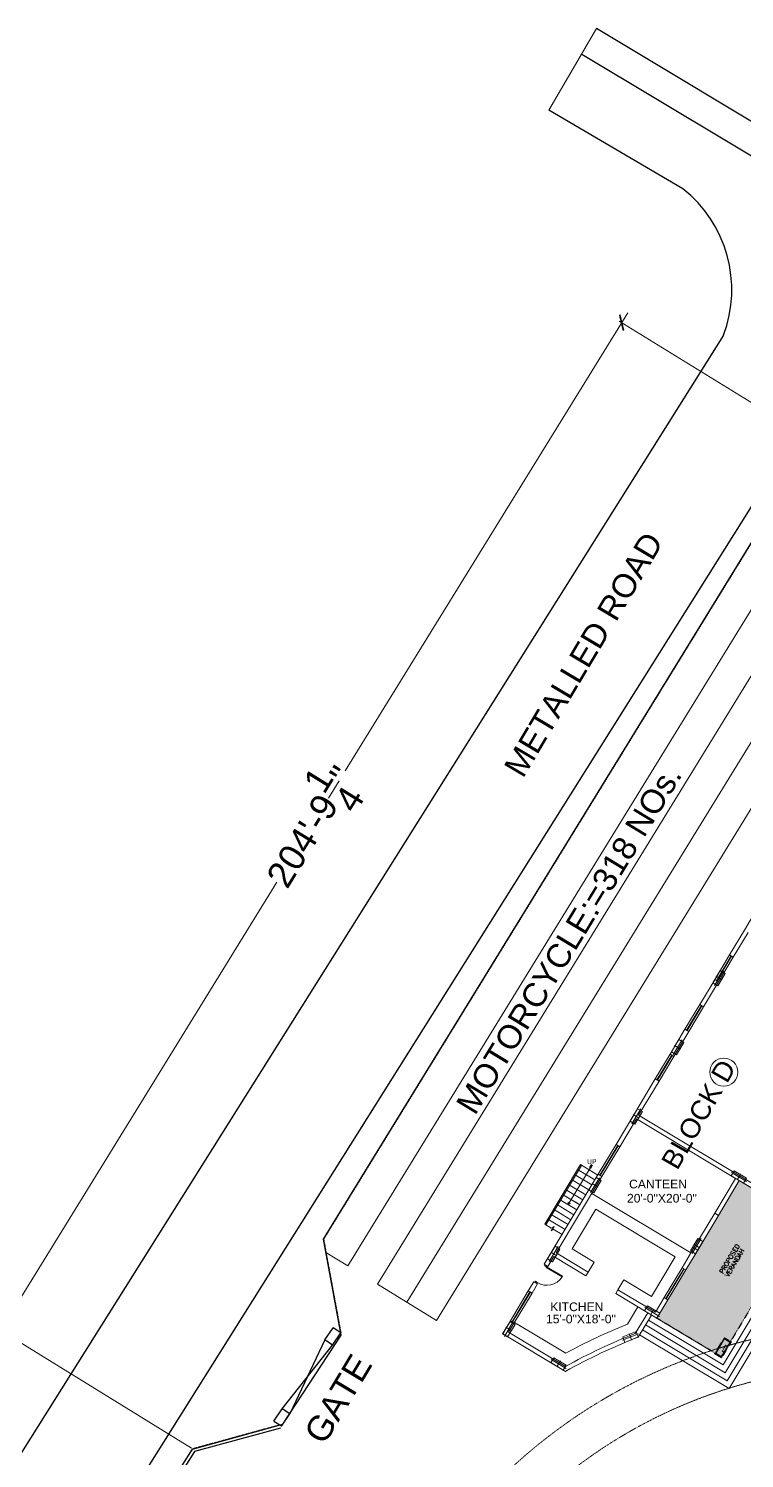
# Model space of a CAD drawing. Header units: inches. Extents: x -110725 to 51121, y 8404 to 44825.
# Drawn here: x 38081 to 39566, y 24195 to 27163 of the extents above; entities that cross this region are included whole.
import ezdxf

# ---------------------------------------------------------------- set-up
doc = ezdxf.new("R2010")
doc.units = ezdxf.units.IN
doc.header["$LTSCALE"] = 0.1
doc.header["$MEASUREMENT"] = 0
for name, pattern in [('CENTER', [2, 1.25, -0.25, 0.25, -0.25]), ('DASHED', [0.75, 0.5, -0.25]), ('DASHED2', [0.375, 0.25, -0.125])]:
    doc.linetypes.add(name, pattern=pattern)
doc.layers.get('0').update_dxf_attribs({"color": 1, "lineweight": 0})
doc.layers.get('Defpoints').update_dxf_attribs({"lineweight": 0})
for name, color, linetype in [('boundary', 6, 'Continuous'), ('building', 6, 'Continuous'), ('GF', 1, 'Continuous'), ('GFW', 5, 'Continuous'), ('road', 8, 'Continuous')]:
    doc.layers.add(name, color=color, linetype=linetype)
for name, color, linetype, lineweight in [('Col.', 4, 'Continuous', 0), ('dim', 252, 'Continuous', 0), ('DOOR', 32, 'Continuous', 0), ('FUR', 8, 'Continuous', 0), ('h', 8, 'Continuous', 0), ('HATCH', 5, 'Continuous', 5), ('stair', 5, 'Continuous', 0), ('TEXT', 3, 'Continuous', 0), ('WALL', 7, 'Continuous', 0), ('WIN', 160, 'Continuous', 0)]:
    doc.layers.add(name, color=color, linetype=linetype, lineweight=lineweight)
doc.styles.add('as', font='arial.ttf')
doc.styles.add('EHSAN', font='arial.ttf', dxfattribs={"height": 54})
doc.styles.add('ROMAND', font='romand.shx')
doc.styles.get("Standard").update_dxf_attribs({"font": 'arial.ttf'})
doc.dimstyles.new('DIM1', dxfattribs={"dimtxt": 54, "dimasz": 6, "dimexe": 6, "dimexo": 3, "dimgap": 1, "dimtad": 0, "dimzin": 0, "dimdsep": 46, "dimlunit": 4, "dimtxsty": 'EHSAN', "dimblk": 'ARCHTICK', "dimcen": 3, "dimdle": 6, "dimclrd": 4, "dimclre": 4, "dimclrt": 6, "dimadec": 0, "dimazin": 0, "dimtfac": 1, "dimtofl": 0, "dimtmove": 1, "dimatfit": 3, "dimldrblk": 'ARCHTICK', "dimfxl": 4, "dimtolj": 1, "dimtzin": 3, "dimlwd": -1, "dimlwe": -1, "dimarcsym": 0})

# ---------------------------------------------------------------- blocks, each defined once
blk = doc.blocks.new('_ArchTick')
at = {"color": 0, "linetype": 'ByBlock', "const_width": 0.15}
blk.add_lwpolyline([(-0.5, -0.5), (0.5, 0.5)], dxfattribs=at)
blk = doc.blocks.new('*D2545')
at = {"layer": 'Defpoints', "color": 0, "transparency": 16777216}
for p in [(39710.6, 26306.5, 1175.7), (38022.1, 24460.8), (38421.1, 24214.8, 1175.7)]:
    blk.add_point(p, dxfattribs=at)
at = {"layer": 'dim', "color": 4, "transparency": 16777216}
for p, q in [((39324.1, 26572.9), (38738, 25622.1)), ((39708, 26308), (39306.4, 26555.6)), ((38009.5, 24440.4), (38595.6, 25391.2)), ((38418.6, 24216.4), (38017, 24464))]:
    blk.add_line(p, q, dxfattribs=at)
at = {"layer": 'dim', "color": 4, "transparency": 16777216, "xscale": 24, "yscale": 24, "zscale": 24}
for p, rotation in [((39311.5, 26552.5), 58.34713072888594), ((38022.1, 24460.8), 238.3471307288859)]:
    blk.add_blockref('_ArchTick', p, dxfattribs=dict(at, rotation=rotation))
at = {"layer": 'dim', "color": 6, "transparency": 16777216, "insert": (38666.8, 25506.6), "char_height": 54, "attachment_point": 5, "rotation": 58.3471, "style": 'EHSAN'}
blk.add_mtext('\\A1;204\'-9{\\H1x;\\S1/4;}"', dxfattribs=at)
blk = doc.blocks.new('D-1')
for points in [[(1.5, 34.9), (1.5, 1.9), (3, 1.9), (3, 34.9)], [(2.2, 0.4), (2.2, -1.9), (0, -1.9), (0, 1.9), (1.5, 1.9), (1.5, 0.4)], [(33.7, 0.4), (34.5, 0.4), (34.5, 1.9), (36, 1.9), (36, -1.9), (33.7, -1.9)]]:
    blk.add_lwpolyline(points, close=True)
blk.add_arc((1.5, 1.9), 33, 0, 87.3947)
blk = doc.blocks.new('44')
at = {"layer": 'Col.', "linetype": 'Continuous'}
blk.add_lwpolyline([(-24729.4, 37327.3), (-24729.4, 37339.3), (-24759.4, 37339.3), (-24759.4, 37327.3)], close=True, dxfattribs=at)
at = {"layer": 'dim', "linetype": 'Continuous'}
for p, q in [((-24762.4, 37333.3), (-24726.4, 37333.3)), ((-24744.4, 37340.5), (-24744.4, 37326.1))]:
    blk.add_line(p, q, dxfattribs=at)
blk = doc.blocks.new('YT')
at = {"layer": 'GF'}
for points in [[(-42608.1, 13072.2), (-42619.7, 13079.1), (-42601.2, 13110), (-42589.6, 13103.1)], [(-42693.7, 12929.4), (-42705.3, 12936.3), (-42686.8, 12967.2), (-42675.2, 12960.2)]]:
    blk.add_lwpolyline(points, close=True, dxfattribs=at)
at = {"layer": 'GFW', "linetype": 'DASHED2'}
for p, q in [((-42522.6, 13215), (-42588.9, 13104.4)), ((-42606.2, 13084.2), (-42599.3, 13095.7)), ((-42595.4, 13093.4), (-42599.3, 13095.7)), ((-42608.9, 13070.9), (-42675.2, 12960.2)), ((-42602.4, 13081.8), (-42606.2, 13084.2)), ((-42705.3, 12936.3), (-42827.5, 13009.5)), ((-42691.8, 12941.3), (-42684.8, 12952.9)), ((-42687.9, 12939), (-42691.8, 12941.3)), ((-42681, 12950.6), (-42684.8, 12952.9))]:
    blk.add_line(p, q, dxfattribs=at)
for points in [[(-42607.6, 13070.1), (-42621.8, 13078.6), (-42601.7, 13112.1), (-42587.6, 13103.6)], [(-42693.2, 12927.3), (-42707.3, 12935.8), (-42687.3, 12969.2), (-42673.1, 12960.8)]]:
    blk.add_lwpolyline(points, close=True, dxfattribs=at)
at = {"layer": 'stair'}
for points in [[(-42435.5, 13267), (-42677.2, 12863.5), (-42863.4, 12975)], [(-42445.8, 13273.2), (-42681.3, 12880), (-42857.2, 12985.3)], [(-42456.1, 13279.4), (-42685.4, 12896.4), (-42851.1, 12995.6)], [(-42466.4, 13285.5), (-42689.6, 12912.9), (-42844.9, 13005.9)]]:
    blk.add_lwpolyline(points, dxfattribs=at)
at = {"layer": 'TEXT', "style": 'ROMAND'}
for s, p in [('PROPOSED', (-42690.1, 13100.9)), ('VERANDAH', (-42678.8, 13094.1))]:
    blk.add_text(s, height=9.6, rotation=59.08, dxfattribs=at).set_placement(p)

msp = doc.modelspace()

# ---------------------------------------------------------------- hatches: boundary and pattern name
at = {"layer": 'h', "linetype": 'Continuous'}
msp.add_hatch(color=252, dxfattribs=at).paths.add_polyline_path([(39555.72893, 24771.82479), (39689.55993, 24691.66705), (39518.45089, 24405.99102), (39384.62298, 24486.14708)])

# ---------------------------------------------------------------- linework, layer by layer
at = {"linetype": 'Continuous'}
msp.add_line((39259.65924, 27162.757, 4.40796), (39160.45175, 26993.26396, 3.21662), dxfattribs=at)
at = {"color": 9}
for p, q in [((38743.15184, 24594.79168), (39764.10777, 26256.07586, 1.07221)), ((39762.61943, 26116.14615, 1.07221), (38804.49156, 24557.09485, 1.07221)), ((39823.95916, 26078.44932, 1.07221), (38865.83129, 24519.39801, 1.07221)), ((38927.17101, 24481.70118, 1.07221), (39885.29888, 26040.75248, 1.07221)), ((38697.51913, 24658.04673), (38692.71091, 24650.22286)), ((38697.78809, 24622.67035), (38743.15184, 24594.79168)), ((38743.15184, 24594.79168), (38758.85885, 24620.3499)), ((38804.49156, 24557.09485, 1.07221), (38927.17101, 24481.70118, 1.07221)), ((38881.5383, 24544.95623, 1.07221), (38865.83129, 24519.39801, 1.07221))]:
    msp.add_line(p, q, dxfattribs=at)
at = {"layer": 'boundary', "linetype": 'CENTER'}
for points, elevation in [([(39710.56934, 26306.46684), (38692.71091, 24650.22286)], -26.09038), ([(38692.71091, 24650.22286), (38728.54045, 24455.78568), (38728.54045, 24455.78568)], -49.79809), ([(38601.88179, 24264.31618), (38421.12416, 24214.83069)], -19.41887), ([(43928.61977, 20478.20914), (42639.62261, 20479.40266), (42645.33967, 20285.19908), (41625.12841, 20285.46756), (41501.59502, 20409.49329), (41184.75623, 20408.8178), (41184.75623, 20408.8178), (41059.15298, 20284.255), (39598.08215, 20298.8718), (39568.21321, 20406.68863), (39252.264, 20404.02947), (39252.264, 20404.02947), (39125.89417, 20283.33), (36318.88594, 20306.54046), (36260.67884, 20691.55207), (36256.32114, 20787.09078), (38421.12416, 24214.83069)], -26.09038)]:
    msp.add_lwpolyline(points, dxfattribs=dict(at, elevation=elevation))
at = {"layer": 'boundary', "extrusion": (-2.86999e-05, 1.83558e-05, 1), "elevation": 0.43001}
msp.add_lwpolyline([(38603.56261, 24258.37933), (38425.02593, 24209.53485), (38307.21697, 24023.06768)], dxfattribs=at)
at = {"layer": 'building', "linetype": 'Continuous'}
for points, elevation in [([(36256.32114, 20787.09078), (38421.12416, 24214.83069), (38608.38637, 24266.09692), (38729.46594, 24450.76329), (38692.71091, 24650.22286), (39710.56934, 26306.46684), (40018.84892, 26390.86365), (42986.98218, 24608.79412), (43023.17783, 24483.42297), (42986.87764, 24420.82334), (43301.37527, 24234.54273), (43531.66734, 24283.46768), (46076.03119, 22826.982)], 1.07221), ([(38695.59878, 24441.26119), (38713.06196, 24466.49686)], -22.63549), ([(38711.07726, 24430.55001), (38728.54045, 24455.78568)], -22.63549), ([(38728.54045, 24455.78568), (38728.54045, 24455.78568), (38712.93954, 24466.47071)], -22.63549), ([(38606.65788, 24297.9463), (38711.07726, 24430.55001)], -23.3503), ([(38695.59842, 24441.15144), (38622.52092, 24287.65445)], -22.63549), ([(38711.07726, 24430.55001), (38695.59842, 24441.15144)], -22.63549), ([(38589.95248, 24272.31133), (38606.77961, 24297.9755)], -23.3503), ([(38605.69378, 24261.99028), (38622.52092, 24287.65445)], -23.3503), ([(38622.52092, 24287.65445), (38622.52092, 24287.65445), (38606.65788, 24297.9463)], -23.3503), ([(38605.69378, 24261.99028), (38589.95486, 24272.2016)], -23.3503)]:
    msp.add_lwpolyline(points, dxfattribs=dict(at, elevation=elevation))
at = {"layer": 'FUR'}
for p, q in [((39461.68419, 24632.32358), (39504.84605, 24704.38643)), ((39469.40521, 24627.6991), (39512.56707, 24699.76195))]:
    msp.add_line(p, q, dxfattribs=at)
at = {"layer": 'HATCH', "linetype": 'DASHED'}
msp.add_circle((39840.11864, 23357.89444, 27.16259), 1114.64012, dxfattribs=at)
msp.add_arc((39840.11864, 23357.89444, 27.16259), 1029.45919, 91.48829472, 133.95947298, dxfattribs=at)
at = {"layer": 'road', "linetype": 'Continuous'}
for points, elevation in [([(51054.03173, 20083.63124), (50828.3947, 20218.94372), (39259.65924, 27162.757)], 4.40796), ([(39228.6165, 27109.72141), (51000.53935, 20058.33929)], 1.42961), ([(39438.81893, 26830.33036), (39438.81893, 26830.33036), (39160.45175, 26993.26396)], 3.21662), ([(39522.77986, 26526.16317), (35898.33265, 20758.75346)], 3.21662), ([(39796.35974, 26513.70008), (36182.16887, 20762.23016)], 3.21662)]:
    msp.add_lwpolyline(points, dxfattribs=dict(at, elevation=elevation))
msp.add_arc((39273.22693, 26620.9494, 9.88814), 266.94774, 339.20201161, 51.6607734, dxfattribs=at)
at = {"layer": 'stair'}
for p, q in [((39151.91959, 24681.47536), (39225.91135, 24805.01166)), ((39154.49327, 24679.93386), (39228.48503, 24803.47017)), ((39200.7652, 24722.15835), (39250.09305, 24804.51589)), ((39249.61082, 24762.84135), (39213.57939, 24784.42228)), ((39255.7768, 24773.13604), (39219.74537, 24794.71697)), ((39261.94278, 24783.43073), (39225.91135, 24805.01166)), ((39244.87474, 24798.72268), (39248.80621, 24805.28664)), ((39247.48634, 24797.2445), (39251.37988, 24803.74514)), ((39231.11288, 24731.95727), (39195.08145, 24753.5382)), ((39237.27886, 24742.25196), (39201.24743, 24763.83289)), ((39243.44484, 24752.54665), (39207.41341, 24774.12759)), ((39212.61494, 24701.07319), (39176.58351, 24722.65412)), ((39212.61494, 24701.07319), (39176.58351, 24722.65412)), ((39218.78092, 24711.36789), (39182.74949, 24732.94882)), ((39218.78092, 24711.36789), (39182.74949, 24732.94882)), ((39212.61108, 24729.05109), (39188.91547, 24743.24351)), ((39224.9469, 24721.66258), (39188.91547, 24743.24351)), ((39200.7652, 24722.15835), (39200.61831, 24727.10738)), ((39200.7652, 24722.15835), (39205.19771, 24724.36455)), ((39224.9469, 24721.66258), (39215.04037, 24727.59607)), ((39194.117, 24670.18912), (39158.08557, 24691.77005)), ((39194.117, 24670.18912), (39158.08557, 24691.77005)), ((39200.28298, 24680.48381), (39164.25155, 24702.06474)), ((39200.28298, 24680.48381), (39164.25155, 24702.06474)), ((39206.44896, 24690.7785), (39170.41753, 24712.35943)), ((39206.44896, 24690.7785), (39170.41753, 24712.35943)), ((39165.6333, 24673.26156), (39151.91959, 24681.47536)), ((39165.6333, 24673.26156), (39151.91959, 24681.47536)), ((39171.36336, 24676.8401), (39165.36216, 24667.6518)), ((39165.36216, 24667.6518), (39169.53534, 24670.92444)), ((39165.6333, 24673.26156), (39171.36336, 24676.8401)), ((39187.95102, 24659.89442), (39169.53534, 24670.92444)), ((39187.95102, 24659.89442), (39169.53534, 24670.92444)), ((39497.46587, 24418.56011), (39384.62298, 24486.14708))]:
    msp.add_line(p, q, dxfattribs=at)
at = {"layer": 'TEXT'}
for p, q in [((39455.51821, 24622.02889), (39249.62436, 24745.3485)), ((39257.88178, 24712.42715), (39208.55394, 24630.06961)), ((39422.59686, 24613.77147), (39257.88178, 24712.42715)), ((39254.42243, 24602.5968), (39208.55394, 24630.06961)), ((39242.09047, 24582.00741), (39254.42243, 24602.5968)), ((39422.59686, 24613.77147), (39373.26902, 24531.41393)), ((39316.19059, 24565.60091), (39303.85863, 24545.01153)), ((39373.26902, 24531.41393), (39316.19059, 24565.60091)), ((39345.10263, 24509.81769), (39323.52956, 24473.79939)), ((39195.71942, 24413.95217), (39089.30888, 24477.6865))]:
    msp.add_line(p, q, dxfattribs=at)
msp.add_circle((39523.55661, 24996.94006), 29.08542, dxfattribs=at)
msp.add_arc((39794.32372, 23301.96849, 27.16259), 1262.86769, 111.88826178, 118.29451802, dxfattribs=at)
at = {"layer": 'WALL'}
for p, q in [((39566.38805, 25291.73116), (39535.55815, 25240.2577)), ((39574.10907, 25287.10668), (39543.27917, 25235.63321)), ((39543.27917, 25235.63321), (39535.55815, 25240.2577)), ((39504.72825, 25188.78424), (39473.89835, 25137.31078)), ((39512.44927, 25184.15975), (39481.61937, 25132.68629)), ((39512.44927, 25184.15975), (39504.72825, 25188.78424)), ((39481.61937, 25132.68629), (39473.89835, 25137.31078)), ((39443.06845, 25085.83732), (39412.23854, 25034.36385)), ((39450.78946, 25081.21283), (39419.95956, 25029.73937)), ((39450.78946, 25081.21283), (39443.06845, 25085.83732)), ((39419.95956, 25029.73937), (39412.23854, 25034.36385)), ((39381.40864, 24982.89039), (39339.01753, 24912.11438)), ((39389.12966, 24978.26591), (39346.73855, 24907.4899)), ((39389.12966, 24978.26591), (39381.40864, 24982.89039)), ((39299.96632, 24846.91467), (39339.01753, 24912.11438)), ((39342.11406, 24899.76888), (39307.68734, 24842.29018)), ((39342.11406, 24899.76888), (39548.00791, 24776.44928)), ((39604.10585, 24753.34039), (39346.73855, 24907.4899)), ((39307.68734, 24842.29018), (39299.96632, 24846.91467)), ((39150.95513, 24598.12627), (39262.97044, 24785.14651)), ((39270.69146, 24780.52203), (39175.6326, 24621.81219)), ((39270.69146, 24780.52203), (39262.97044, 24785.14651)), ((39548.00791, 24776.44928), (39504.84605, 24704.38643)), ((39555.72893, 24771.82479), (39512.56707, 24699.76195)), ((39555.72893, 24771.82479), (39676.69156, 24699.37452)), ((39512.56707, 24699.76195), (39504.84605, 24704.38643)), ((39461.68419, 24632.32358), (39437.02027, 24591.14482)), ((39469.40521, 24627.6991), (39461.68419, 24632.32358)), ((39171.00811, 24614.09117), (39158.67615, 24593.50179)), ((39237.46599, 24574.28639), (39171.00811, 24614.09117)), ((39242.09047, 24582.00741), (39175.6326, 24621.81219)), ((39469.40521, 24627.6991), (39444.74128, 24586.52033)), ((39158.67615, 24593.50179), (39150.95513, 24598.12627)), ((39237.46599, 24574.28639), (39242.09047, 24582.00741)), ((39437.02027, 24591.14482), (39444.74128, 24586.52033)), ((39129.3742, 24562.09485), (39117.81299, 24542.7923)), ((39125.53401, 24538.16782), (39117.81299, 24542.7923)), ((39137.09522, 24557.47036), (39125.53401, 24538.16782)), ((39137.09522, 24557.47036), (39129.3742, 24562.09485)), ((39299.23414, 24537.29051), (39303.85863, 24545.01153)), ((39381.52644, 24498.49259), (39303.85863, 24545.01153)), ((39365.69202, 24497.48573), (39299.23414, 24537.29051)), ((39400.02438, 24529.37666), (39381.52644, 24498.49259)), ((39407.7454, 24524.75218), (39384.62298, 24486.14708)), ((39400.02438, 24529.37666), (39407.7454, 24524.75218)), ((39365.69202, 24497.48573), (39339.94752, 24454.50283)), ((39373.41304, 24492.86125), (39346.09265, 24447.24725)), ((39384.62298, 24486.14708), (39373.41304, 24492.86125)), ((39080.81711, 24481.02415), (39064.63141, 24454.00058)), ((39194.99156, 24375.9217), (39064.63141, 24454.00058)), ((39088.53813, 24476.39966), (39076.97692, 24457.09711)), ((39195.16164, 24386.31067), (39076.97692, 24457.09711)), ((39088.53813, 24476.39966), (39080.81711, 24481.02415)), ((39088.53813, 24476.39966), (39080.81711, 24481.02415))]:
    msp.add_line(p, q, dxfattribs=at)
for radius, start, end in [(1238.86769, 111.51638788, 118.92320135), (1229.86769, 111.37402836, 119.16421312)]:
    msp.add_arc((39794.32372, 23301.96849, 27.16259), radius, start, end, dxfattribs=at)
at = {"layer": 'WIN'}
for p, q in [((39566.38805, 25291.73116), (39597.21795, 25343.20462)), ((39504.72825, 25188.78424), (39535.55815, 25240.2577)), ((39508.15981, 25186.72891), (39538.98971, 25238.20237)), ((39509.0177, 25186.21508), (39539.8476, 25237.68854)), ((39512.44927, 25184.15975), (39543.27917, 25235.63321)), ((39443.06845, 25085.83732), (39473.89835, 25137.31078)), ((39446.50001, 25083.78199), (39477.32991, 25135.25545)), ((39447.3579, 25083.26816), (39478.1878, 25134.74162)), ((39450.78946, 25081.21283), (39481.61937, 25132.68629)), ((39381.40864, 24982.89039), (39412.23854, 25034.36385)), ((39384.84021, 24980.83507), (39415.67011, 25032.30853)), ((39385.6981, 24980.32124), (39416.528, 25031.7947)), ((39389.12966, 24978.26591), (39419.95956, 25029.73937)), ((39262.97044, 24785.14651), (39299.96632, 24846.91467)), ((39266.402, 24783.09119), (39303.39789, 24844.85934)), ((39304.25578, 24844.34551), (39267.2599, 24782.57735)), ((39307.68734, 24842.29018), (39270.69146, 24780.52203)), ((39400.02438, 24529.37666), (39437.02027, 24591.14482)), ((39403.45595, 24527.32134), (39440.45183, 24589.08949)), ((39441.30972, 24588.57566), (39404.31384, 24526.8075)), ((39444.74128, 24586.52033), (39407.7454, 24524.75218)), ((39080.81711, 24481.02415), (39117.81299, 24542.7923)), ((39084.24867, 24478.96882), (39121.24455, 24540.73697)), ((39122.10245, 24540.22314), (39085.10656, 24478.45499)), ((39125.53401, 24538.16782), (39088.53813, 24476.39966))]:
    msp.add_line(p, q, dxfattribs=at)

# ---------------------------------------------------------------- block references
at = {"layer": 'Col.', "linetype": 'Continuous', "xscale": -1}
for p, rotation in [((20257.14865, 65630.29401, 27.16259), 238.9999999996858), ((20171.17511, 65486.85095, 27.16259), 238.9999999996858), ((20085.23703, 65343.36913, 27.16259), 238.9999999996858), ((19999.65657, 65200.54679, 27.16259), 238.9999999996858), ((79993.15687, 44035.89565, 27.16259), 148.9999999999941), ((19914.13215, 65057.69321, 27.16259), 238.9999999996858), ((20210.76578, 65074.11321, 27.16259), 238.9999999996858), ((79813.05031, 43755.60883, 27.16259), 148.9999999999941), ((19820.90681, 64901.96248, 27.16259), 238.9999999996858), ((48486.25562, 68290.46011, 27.16259), 201.740056358497), ((79618.93009, 43648.02281, 27.16259), 148.9999999999941)]:
    msp.add_blockref('44', p, dxfattribs=dict(at, rotation=rotation))
at = {"layer": 'dim', "linetype": 'Continuous'}
msp.add_blockref('YT', (82212.14746, 11476.64004, 27.16259), dxfattribs=at)
at = {"layer": 'DOOR', "xscale": 1.166666666666689, "yscale": 1.166666666666689, "zscale": 1.166666666666689, "rotation": 239.0806050618204}
msp.add_blockref('D-1', (39154.81564, 24595.81403, 27.16259), dxfattribs=at)

# ---------------------------------------------------------------- texts
at = {"layer": 'TEXT', "color": 7, "linetype": 'Continuous', "lineweight": 25}
for s, height, rotation, p in [('METALLED ROAD', 48.6116571, 59.28064082, (39106.87535, 25604.97159)), ('GATE', 51.852434, 59.04170589, (38694.27135, 24221.07021))]:
    msp.add_text(s, height=height, rotation=rotation, dxfattribs=at).set_placement(p)
at = {"layer": 'TEXT', "lineweight": 25, "style": 'as'}
msp.add_text('MOTORCYCLE:=318 NOs.', height=48.9484043, rotation=58.68812036, dxfattribs=at).set_placement((39007.31295, 24905.32022))
at = {"layer": 'TEXT', "style": 'as'}
msp.add_text('BLOCK D', height=40.5, rotation=60.20674315, dxfattribs=at).set_placement((39427.05347, 24791.55989, -27.16259))
for s, height, p in [('UP', 10.125, (39239.79524, 24806.10594)), ('CANTEEN', 18, (39326.964, 24755.69898)), ('20\'-0"X20\'-0"', 18, (39322.67555, 24726.29187)), ('KITCHEN', 18, (39163.3779, 24500.95369)), ('15\'-0"X18\'-0"', 18, (39154.61363, 24475.65242))]:
    msp.add_text(s, height=height, dxfattribs=at).set_placement(p)

# ---------------------------------------------------------------- dimensions: what is measured, and where the dimension line sits
at = {"layer": 'dim'}
dim = msp.add_aligned_dim(p1=(39710.56934, 26306.46684, 1.07221), p2=(38421.12416, 24214.83069, 1.07221), distance=-468.76796, dimstyle='DIM1', override={"dimtxt": 36, "dimasz": 24, "dimdle": 24}, dxfattribs=at)
dim.commit()
dim.dimension.update_dxf_attribs({"geometry": '*D2545', "text_midpoint": (38666.81128, 25506.64488, -1174.66297)})

doc.saveas('drawing.dxf')
